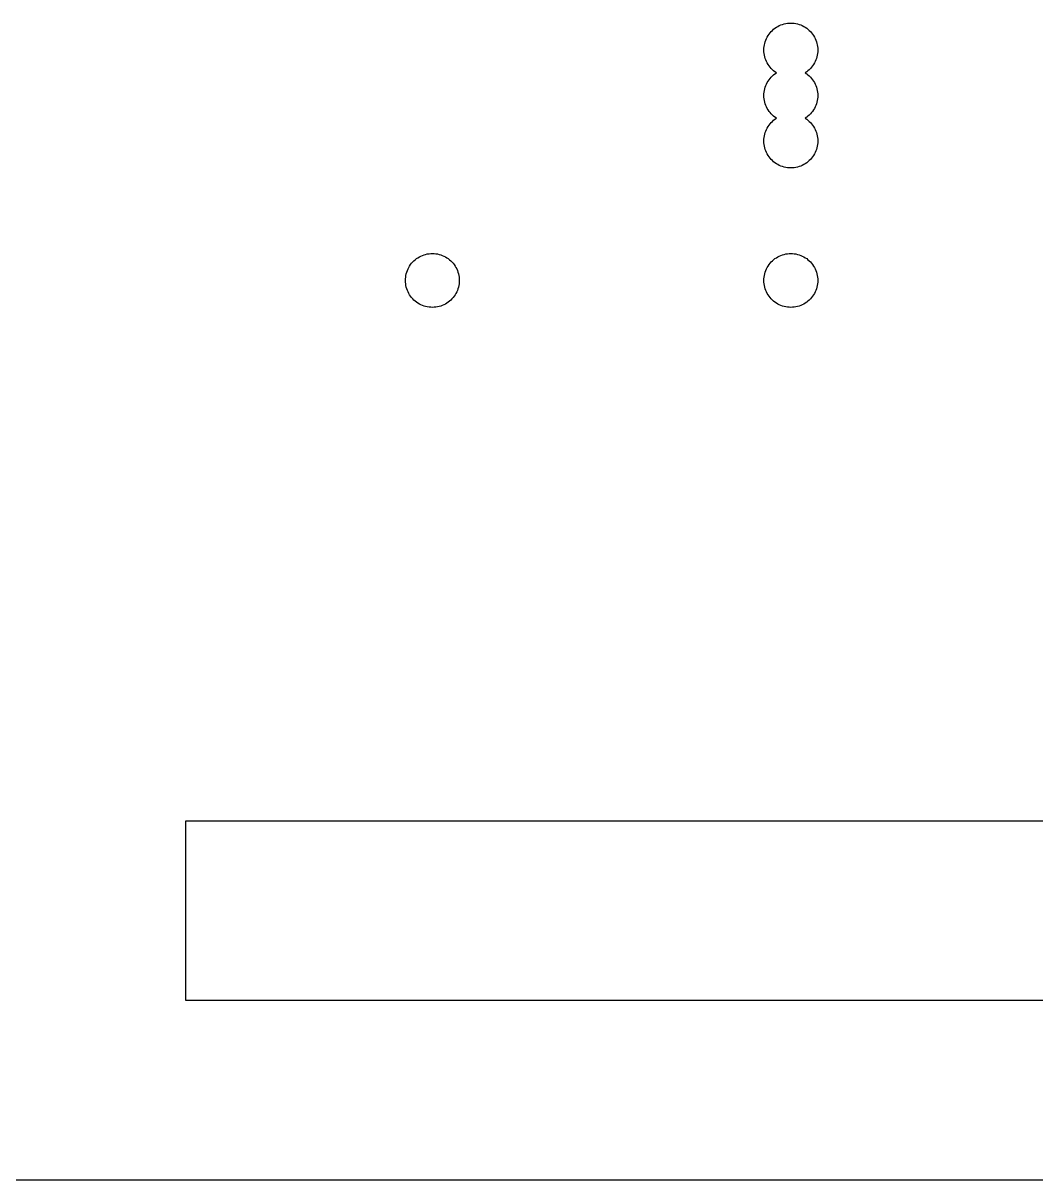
# Model space of a CAD drawing. Header units: metres. Extents: x 0 to 494, y 0 to 238.
# Drawn here: x 130.27 to 147.2, y 84.65 to 103.98 of the extents above; entities that cross this region are included whole.
import ezdxf

# ---------------------------------------------------------------- set-up
doc = ezdxf.new("R2010")
doc.units = ezdxf.units.M

msp = doc.modelspace()

# ---------------------------------------------------------------- linework, layer by layer
for p, q in [((142.736, 103.791), (142.753, 103.813)), ((142.753, 103.813), (142.772, 103.835)), ((142.772, 103.835), (142.792, 103.855)), ((142.792, 103.855), (142.813, 103.873)), ((142.813, 103.873), (142.835, 103.891)), ((142.835, 103.891), (142.859, 103.906)), ((142.859, 103.906), (142.883, 103.921)), ((142.883, 103.921), (142.908, 103.934)), ((142.908, 103.934), (142.934, 103.945)), ((142.934, 103.945), (142.961, 103.954)), ((142.961, 103.954), (142.988, 103.962)), ((142.988, 103.962), (143.016, 103.969)), ((143.016, 103.969), (143.044, 103.973)), ((143.044, 103.973), (143.072, 103.976)), ((143.072, 103.976), (143.1, 103.976)), ((143.1, 103.976), (143.128, 103.976)), ((143.128, 103.976), (143.156, 103.973)), ((143.156, 103.973), (143.184, 103.969)), ((143.184, 103.969), (143.212, 103.962)), ((143.212, 103.962), (143.239, 103.954)), ((143.239, 103.954), (143.266, 103.945)), ((143.266, 103.945), (143.292, 103.934)), ((143.292, 103.934), (143.317, 103.921)), ((143.317, 103.921), (143.341, 103.906)), ((143.341, 103.906), (143.365, 103.891)), ((143.365, 103.891), (143.387, 103.873)), ((143.387, 103.873), (143.408, 103.855)), ((143.408, 103.855), (143.428, 103.835)), ((143.428, 103.835), (143.447, 103.813)), ((143.447, 103.813), (143.464, 103.791)), ((142.654, 103.583), (142.658, 103.611)), ((142.658, 103.611), (142.664, 103.638)), ((142.664, 103.638), (142.672, 103.666)), ((142.672, 103.666), (142.682, 103.692)), ((142.682, 103.692), (142.693, 103.718)), ((142.693, 103.718), (142.706, 103.743)), ((142.706, 103.743), (142.72, 103.768)), ((142.72, 103.768), (142.736, 103.791)), ((143.464, 103.791), (143.48, 103.768)), ((143.48, 103.768), (143.494, 103.743)), ((143.494, 103.743), (143.507, 103.718)), ((143.507, 103.718), (143.518, 103.692)), ((143.518, 103.692), (143.528, 103.666)), ((143.528, 103.666), (143.536, 103.638)), ((143.536, 103.638), (143.542, 103.611)), ((143.542, 103.611), (143.546, 103.583)), ((142.65, 103.526), (142.651, 103.555)), ((142.651, 103.498), (142.65, 103.526)), ((142.651, 103.555), (142.654, 103.583)), ((142.654, 103.47), (142.651, 103.498)), ((142.658, 103.442), (142.654, 103.47)), ((142.664, 103.415), (142.658, 103.442)), ((142.672, 103.387), (142.664, 103.415)), ((143.536, 103.415), (143.528, 103.387)), ((143.542, 103.442), (143.536, 103.415)), ((143.546, 103.47), (143.542, 103.442)), ((143.546, 103.583), (143.549, 103.555)), ((143.549, 103.498), (143.546, 103.47)), ((143.549, 103.555), (143.55, 103.526)), ((143.55, 103.526), (143.549, 103.498)), ((142.682, 103.361), (142.672, 103.387)), ((142.693, 103.335), (142.682, 103.361)), ((142.706, 103.31), (142.693, 103.335)), ((142.72, 103.285), (142.706, 103.31)), ((142.736, 103.262), (142.72, 103.285)), ((142.753, 103.24), (142.736, 103.262)), ((142.772, 103.218), (142.753, 103.24)), ((143.447, 103.24), (143.428, 103.218)), ((143.464, 103.262), (143.447, 103.24)), ((143.48, 103.285), (143.464, 103.262)), ((143.494, 103.31), (143.48, 103.285)), ((143.507, 103.335), (143.494, 103.31)), ((143.518, 103.361), (143.507, 103.335)), ((143.528, 103.387), (143.518, 103.361)), ((142.72, 103.008), (142.736, 103.031)), ((142.736, 103.031), (142.753, 103.053)), ((142.753, 103.053), (142.772, 103.075)), ((142.792, 103.198), (142.772, 103.218)), ((142.772, 103.075), (142.792, 103.095)), ((142.813, 103.18), (142.792, 103.198)), ((142.792, 103.095), (142.813, 103.113)), ((142.835, 103.162), (142.813, 103.18)), ((142.813, 103.113), (142.835, 103.131)), ((142.859, 103.146), (142.835, 103.162)), ((142.835, 103.131), (142.859, 103.146)), ((143.365, 103.162), (143.341, 103.146)), ((143.341, 103.146), (143.365, 103.131)), ((143.387, 103.18), (143.365, 103.162)), ((143.365, 103.131), (143.387, 103.113)), ((143.408, 103.198), (143.387, 103.18)), ((143.387, 103.113), (143.408, 103.095)), ((143.428, 103.218), (143.408, 103.198)), ((143.408, 103.095), (143.428, 103.075)), ((143.428, 103.075), (143.447, 103.053)), ((143.447, 103.053), (143.464, 103.031)), ((143.464, 103.031), (143.48, 103.008)), ((142.654, 102.823), (142.658, 102.851)), ((142.658, 102.851), (142.664, 102.878)), ((142.664, 102.878), (142.672, 102.906)), ((142.672, 102.906), (142.682, 102.932)), ((142.682, 102.932), (142.693, 102.958)), ((142.693, 102.958), (142.706, 102.983)), ((142.706, 102.983), (142.72, 103.008)), ((143.48, 103.008), (143.494, 102.983)), ((143.494, 102.983), (143.507, 102.958)), ((143.507, 102.958), (143.518, 102.932)), ((143.518, 102.932), (143.528, 102.906)), ((143.528, 102.906), (143.536, 102.878)), ((143.536, 102.878), (143.542, 102.851)), ((143.542, 102.851), (143.546, 102.823)), ((142.65, 102.766), (142.651, 102.795)), ((142.651, 102.738), (142.65, 102.766)), ((142.651, 102.795), (142.654, 102.823)), ((142.654, 102.71), (142.651, 102.738)), ((142.658, 102.682), (142.654, 102.71)), ((142.664, 102.655), (142.658, 102.682)), ((142.672, 102.627), (142.664, 102.655)), ((143.536, 102.655), (143.528, 102.627)), ((143.542, 102.682), (143.536, 102.655)), ((143.546, 102.71), (143.542, 102.682)), ((143.546, 102.823), (143.549, 102.795)), ((143.549, 102.738), (143.546, 102.71)), ((143.549, 102.795), (143.55, 102.766)), ((143.55, 102.766), (143.549, 102.738)), ((142.682, 102.601), (142.672, 102.627)), ((142.693, 102.575), (142.682, 102.601)), ((142.706, 102.55), (142.693, 102.575)), ((142.72, 102.525), (142.706, 102.55)), ((142.736, 102.502), (142.72, 102.525)), ((142.753, 102.48), (142.736, 102.502)), ((142.772, 102.458), (142.753, 102.48)), ((142.792, 102.438), (142.772, 102.458)), ((143.428, 102.458), (143.408, 102.438)), ((143.447, 102.48), (143.428, 102.458)), ((143.464, 102.502), (143.447, 102.48)), ((143.48, 102.525), (143.464, 102.502)), ((143.494, 102.55), (143.48, 102.525)), ((143.507, 102.575), (143.494, 102.55)), ((143.518, 102.601), (143.507, 102.575)), ((143.528, 102.627), (143.518, 102.601)), ((142.72, 102.248), (142.736, 102.271)), ((142.736, 102.271), (142.753, 102.293)), ((142.753, 102.293), (142.772, 102.315)), ((142.772, 102.315), (142.792, 102.335)), ((142.813, 102.42), (142.792, 102.438)), ((142.792, 102.335), (142.813, 102.353)), ((142.835, 102.402), (142.813, 102.42)), ((142.813, 102.353), (142.835, 102.371)), ((142.859, 102.386), (142.835, 102.402)), ((142.835, 102.371), (142.859, 102.386)), ((143.365, 102.402), (143.341, 102.386)), ((143.341, 102.386), (143.365, 102.371)), ((143.387, 102.42), (143.365, 102.402)), ((143.365, 102.371), (143.387, 102.353)), ((143.408, 102.438), (143.387, 102.42)), ((143.387, 102.353), (143.408, 102.335)), ((143.408, 102.335), (143.428, 102.315)), ((143.428, 102.315), (143.447, 102.293)), ((143.447, 102.293), (143.464, 102.271)), ((143.464, 102.271), (143.48, 102.248)), ((142.651, 102.035), (142.654, 102.063)), ((142.654, 102.063), (142.658, 102.091)), ((142.658, 102.091), (142.664, 102.118)), ((142.664, 102.118), (142.672, 102.146)), ((142.672, 102.146), (142.682, 102.172)), ((142.682, 102.172), (142.693, 102.198)), ((142.693, 102.198), (142.706, 102.223)), ((142.706, 102.223), (142.72, 102.248)), ((143.48, 102.248), (143.494, 102.223)), ((143.494, 102.223), (143.507, 102.198)), ((143.507, 102.198), (143.518, 102.172)), ((143.518, 102.172), (143.528, 102.146)), ((143.528, 102.146), (143.536, 102.118)), ((143.536, 102.118), (143.542, 102.091)), ((143.542, 102.091), (143.546, 102.063)), ((143.546, 102.063), (143.549, 102.035)), ((142.65, 102.006), (142.651, 102.035)), ((142.651, 101.978), (142.65, 102.006)), ((142.654, 101.95), (142.651, 101.978)), ((142.658, 101.922), (142.654, 101.95)), ((142.664, 101.895), (142.658, 101.922)), ((142.672, 101.867), (142.664, 101.895)), ((142.682, 101.841), (142.672, 101.867)), ((143.528, 101.867), (143.518, 101.841)), ((143.536, 101.895), (143.528, 101.867)), ((143.542, 101.922), (143.536, 101.895)), ((143.546, 101.95), (143.542, 101.922)), ((143.549, 101.978), (143.546, 101.95)), ((143.549, 102.035), (143.55, 102.006)), ((143.55, 102.006), (143.549, 101.978)), ((142.693, 101.815), (142.682, 101.841)), ((142.706, 101.79), (142.693, 101.815)), ((142.72, 101.765), (142.706, 101.79)), ((142.736, 101.742), (142.72, 101.765)), ((142.753, 101.72), (142.736, 101.742)), ((142.772, 101.698), (142.753, 101.72)), ((142.792, 101.678), (142.772, 101.698)), ((142.813, 101.66), (142.792, 101.678)), ((143.408, 101.678), (143.387, 101.66)), ((143.428, 101.698), (143.408, 101.678)), ((143.447, 101.72), (143.428, 101.698)), ((143.464, 101.742), (143.447, 101.72)), ((143.48, 101.765), (143.464, 101.742)), ((143.494, 101.79), (143.48, 101.765)), ((143.507, 101.815), (143.494, 101.79)), ((143.518, 101.841), (143.507, 101.815)), ((142.835, 101.642), (142.813, 101.66)), ((142.859, 101.627), (142.835, 101.642)), ((142.883, 101.612), (142.859, 101.627)), ((142.908, 101.599), (142.883, 101.612)), ((142.934, 101.588), (142.908, 101.599)), ((142.961, 101.579), (142.934, 101.588)), ((142.988, 101.571), (142.961, 101.579)), ((143.016, 101.564), (142.988, 101.571)), ((143.044, 101.56), (143.016, 101.564)), ((143.072, 101.557), (143.044, 101.56)), ((143.1, 101.556), (143.072, 101.557)), ((143.128, 101.557), (143.1, 101.556)), ((143.156, 101.56), (143.128, 101.557)), ((143.184, 101.564), (143.156, 101.56)), ((143.212, 101.571), (143.184, 101.564)), ((143.239, 101.579), (143.212, 101.571)), ((143.266, 101.588), (143.239, 101.579)), ((143.292, 101.599), (143.266, 101.588)), ((143.317, 101.612), (143.292, 101.599)), ((143.341, 101.627), (143.317, 101.612)), ((143.365, 101.642), (143.341, 101.627)), ((143.387, 101.66), (143.365, 101.642)), ((136.73, 99.9176), (136.746, 99.941)), ((136.746, 99.941), (136.763, 99.9633)), ((136.763, 99.9633), (136.782, 99.9845)), ((136.782, 99.9845), (136.802, 100.005)), ((136.802, 100.005), (136.823, 100.023)), ((136.823, 100.023), (136.845, 100.041)), ((136.845, 100.041), (136.869, 100.056)), ((136.869, 100.056), (136.893, 100.071)), ((136.893, 100.071), (136.918, 100.084)), ((136.918, 100.084), (136.944, 100.095)), ((136.944, 100.095), (136.971, 100.104)), ((136.971, 100.104), (136.998, 100.112)), ((136.998, 100.112), (137.026, 100.119)), ((137.026, 100.119), (137.054, 100.123)), ((137.054, 100.123), (137.082, 100.126)), ((137.082, 100.126), (137.11, 100.126)), ((137.11, 100.126), (137.138, 100.126)), ((137.138, 100.126), (137.166, 100.123)), ((137.166, 100.123), (137.194, 100.119)), ((137.194, 100.119), (137.222, 100.112)), ((137.222, 100.112), (137.249, 100.104)), ((137.249, 100.104), (137.276, 100.095)), ((137.276, 100.095), (137.302, 100.084)), ((137.302, 100.084), (137.327, 100.071)), ((137.327, 100.071), (137.351, 100.056)), ((137.351, 100.056), (137.374, 100.041)), ((137.374, 100.041), (137.397, 100.023)), ((137.397, 100.023), (137.418, 100.005)), ((137.418, 100.005), (137.438, 99.9845)), ((137.438, 99.9845), (137.457, 99.9633)), ((137.457, 99.9633), (137.474, 99.941)), ((137.474, 99.941), (137.49, 99.9176)), ((142.72, 99.9176), (142.736, 99.941)), ((142.736, 99.941), (142.753, 99.9633)), ((142.753, 99.9633), (142.772, 99.9845)), ((142.772, 99.9845), (142.792, 100.005)), ((142.792, 100.005), (142.813, 100.023)), ((142.813, 100.023), (142.835, 100.041)), ((142.835, 100.041), (142.859, 100.056)), ((142.859, 100.056), (142.883, 100.071)), ((142.883, 100.071), (142.908, 100.084)), ((142.908, 100.084), (142.934, 100.095)), ((142.934, 100.095), (142.961, 100.104)), ((142.961, 100.104), (142.988, 100.112)), ((142.988, 100.112), (143.016, 100.119)), ((143.016, 100.119), (143.044, 100.123)), ((143.044, 100.123), (143.072, 100.126)), ((143.072, 100.126), (143.1, 100.126)), ((143.1, 100.126), (143.128, 100.126)), ((143.128, 100.126), (143.156, 100.123)), ((143.156, 100.123), (143.184, 100.119)), ((143.184, 100.119), (143.212, 100.112)), ((143.212, 100.112), (143.239, 100.104)), ((143.239, 100.104), (143.266, 100.095)), ((143.266, 100.095), (143.292, 100.084)), ((143.292, 100.084), (143.317, 100.071)), ((143.317, 100.071), (143.341, 100.056)), ((143.341, 100.056), (143.365, 100.041)), ((143.365, 100.041), (143.387, 100.023)), ((143.387, 100.023), (143.408, 100.005)), ((143.408, 100.005), (143.428, 99.9845)), ((143.428, 99.9845), (143.447, 99.9633)), ((143.447, 99.9633), (143.464, 99.941)), ((143.464, 99.941), (143.48, 99.9176)), ((136.664, 99.7329), (136.668, 99.7608)), ((136.668, 99.7608), (136.674, 99.7884)), ((136.674, 99.7884), (136.682, 99.8156)), ((136.682, 99.8156), (136.692, 99.8421)), ((136.692, 99.8421), (136.703, 99.8681)), ((136.703, 99.8681), (136.716, 99.8933)), ((136.716, 99.8933), (136.73, 99.9176)), ((137.49, 99.9176), (137.504, 99.8933)), ((137.504, 99.8933), (137.517, 99.8681)), ((137.517, 99.8681), (137.528, 99.8421)), ((137.528, 99.8421), (137.538, 99.8156)), ((137.538, 99.8156), (137.546, 99.7884)), ((137.546, 99.7884), (137.552, 99.7608)), ((137.552, 99.7608), (137.556, 99.7329)), ((142.654, 99.7329), (142.658, 99.7608)), ((142.658, 99.7608), (142.664, 99.7884)), ((142.664, 99.7884), (142.672, 99.8156)), ((142.672, 99.8156), (142.682, 99.8421)), ((142.682, 99.8421), (142.693, 99.8681)), ((142.693, 99.8681), (142.706, 99.8933)), ((142.706, 99.8933), (142.72, 99.9176)), ((143.48, 99.9176), (143.494, 99.8933)), ((143.494, 99.8933), (143.507, 99.8681)), ((143.507, 99.8681), (143.518, 99.8421)), ((143.518, 99.8421), (143.528, 99.8156)), ((143.528, 99.8156), (143.536, 99.7884)), ((143.536, 99.7884), (143.542, 99.7608)), ((143.542, 99.7608), (143.546, 99.7329)), ((136.66, 99.6765), (136.661, 99.7047)), ((136.661, 99.6482), (136.66, 99.6765)), ((136.661, 99.7047), (136.664, 99.7329)), ((136.664, 99.6201), (136.661, 99.6482)), ((136.668, 99.5922), (136.664, 99.6201)), ((136.674, 99.5646), (136.668, 99.5922)), ((136.682, 99.5374), (136.674, 99.5646)), ((137.546, 99.5646), (137.538, 99.5374)), ((137.552, 99.5922), (137.546, 99.5646)), ((137.556, 99.6201), (137.552, 99.5922)), ((137.556, 99.7329), (137.559, 99.7047)), ((137.559, 99.6482), (137.556, 99.6201)), ((137.559, 99.7047), (137.56, 99.6765)), ((137.56, 99.6765), (137.559, 99.6482)), ((142.65, 99.6765), (142.651, 99.7047)), ((142.651, 99.6482), (142.65, 99.6765)), ((142.651, 99.7047), (142.654, 99.7329)), ((142.654, 99.6201), (142.651, 99.6482)), ((142.658, 99.5922), (142.654, 99.6201)), ((142.664, 99.5646), (142.658, 99.5922)), ((142.672, 99.5374), (142.664, 99.5646)), ((143.536, 99.5646), (143.528, 99.5374)), ((143.542, 99.5922), (143.536, 99.5646)), ((143.546, 99.6201), (143.542, 99.5922)), ((143.546, 99.7329), (143.549, 99.7047)), ((143.549, 99.6482), (143.546, 99.6201)), ((143.549, 99.7047), (143.55, 99.6765)), ((143.55, 99.6765), (143.549, 99.6482)), ((136.692, 99.5108), (136.682, 99.5374)), ((136.703, 99.4849), (136.692, 99.5108)), ((136.716, 99.4597), (136.703, 99.4849)), ((136.73, 99.4354), (136.716, 99.4597)), ((136.746, 99.412), (136.73, 99.4354)), ((136.763, 99.3896), (136.746, 99.412)), ((136.782, 99.3684), (136.763, 99.3896)), ((136.802, 99.3484), (136.782, 99.3684)), ((137.438, 99.3684), (137.418, 99.3484)), ((137.457, 99.3896), (137.438, 99.3684)), ((137.474, 99.412), (137.457, 99.3896)), ((137.49, 99.4354), (137.474, 99.412)), ((137.504, 99.4597), (137.49, 99.4354)), ((137.517, 99.4849), (137.504, 99.4597)), ((137.528, 99.5108), (137.517, 99.4849)), ((137.538, 99.5374), (137.528, 99.5108)), ((142.682, 99.5108), (142.672, 99.5374)), ((142.693, 99.4849), (142.682, 99.5108)), ((142.706, 99.4597), (142.693, 99.4849)), ((142.72, 99.4354), (142.706, 99.4597)), ((142.736, 99.412), (142.72, 99.4354)), ((142.753, 99.3896), (142.736, 99.412)), ((142.772, 99.3684), (142.753, 99.3896)), ((142.792, 99.3484), (142.772, 99.3684)), ((143.428, 99.3684), (143.408, 99.3484)), ((143.447, 99.3896), (143.428, 99.3684)), ((143.464, 99.412), (143.447, 99.3896)), ((143.48, 99.4354), (143.464, 99.412)), ((143.494, 99.4597), (143.48, 99.4354)), ((143.507, 99.4849), (143.494, 99.4597)), ((143.518, 99.5108), (143.507, 99.4849)), ((143.528, 99.5374), (143.518, 99.5108)), ((136.823, 99.3298), (136.802, 99.3484)), ((136.845, 99.3124), (136.823, 99.3298)), ((136.869, 99.2965), (136.845, 99.3124)), ((136.893, 99.2822), (136.869, 99.2965)), ((136.918, 99.2693), (136.893, 99.2822)), ((136.944, 99.2581), (136.918, 99.2693)), ((136.971, 99.2485), (136.944, 99.2581)), ((136.998, 99.2406), (136.971, 99.2485)), ((137.026, 99.2345), (136.998, 99.2406)), ((137.054, 99.23), (137.026, 99.2345)), ((137.082, 99.2274), (137.054, 99.23)), ((137.11, 99.2265), (137.082, 99.2274)), ((137.138, 99.2274), (137.11, 99.2265)), ((137.166, 99.23), (137.138, 99.2274)), ((137.194, 99.2345), (137.166, 99.23)), ((137.222, 99.2406), (137.194, 99.2345)), ((137.249, 99.2485), (137.222, 99.2406)), ((137.276, 99.2581), (137.249, 99.2485)), ((137.302, 99.2693), (137.276, 99.2581)), ((137.327, 99.2822), (137.302, 99.2693)), ((137.351, 99.2965), (137.327, 99.2822)), ((137.374, 99.3124), (137.351, 99.2965)), ((137.397, 99.3298), (137.374, 99.3124)), ((137.418, 99.3484), (137.397, 99.3298)), ((142.813, 99.3298), (142.792, 99.3484)), ((142.835, 99.3124), (142.813, 99.3298)), ((142.859, 99.2965), (142.835, 99.3124)), ((142.883, 99.2822), (142.859, 99.2965)), ((142.908, 99.2693), (142.883, 99.2822)), ((142.934, 99.2581), (142.908, 99.2693)), ((142.961, 99.2485), (142.934, 99.2581)), ((142.988, 99.2406), (142.961, 99.2485)), ((143.016, 99.2345), (142.988, 99.2406)), ((143.044, 99.23), (143.016, 99.2345)), ((143.072, 99.2274), (143.044, 99.23)), ((143.1, 99.2265), (143.072, 99.2274)), ((143.128, 99.2274), (143.1, 99.2265)), ((143.156, 99.23), (143.128, 99.2274)), ((143.184, 99.2345), (143.156, 99.23)), ((143.212, 99.2406), (143.184, 99.2345)), ((143.239, 99.2485), (143.212, 99.2406)), ((143.266, 99.2581), (143.239, 99.2485)), ((143.292, 99.2693), (143.266, 99.2581)), ((143.317, 99.2822), (143.292, 99.2693)), ((143.341, 99.2965), (143.317, 99.2822)), ((143.365, 99.3124), (143.341, 99.2965)), ((143.387, 99.3298), (143.365, 99.3124)), ((143.408, 99.3484), (143.387, 99.3298)), ((132.993, 87.6465), (132.993, 90.6465)), ((132.993, 90.6465), (163.617, 90.6465)), ((163.617, 87.6465), (132.993, 87.6465)), ((103.87, 84.6465), (192.74, 84.6465))]:
    msp.add_line(p, q)

doc.saveas('drawing.dxf')
